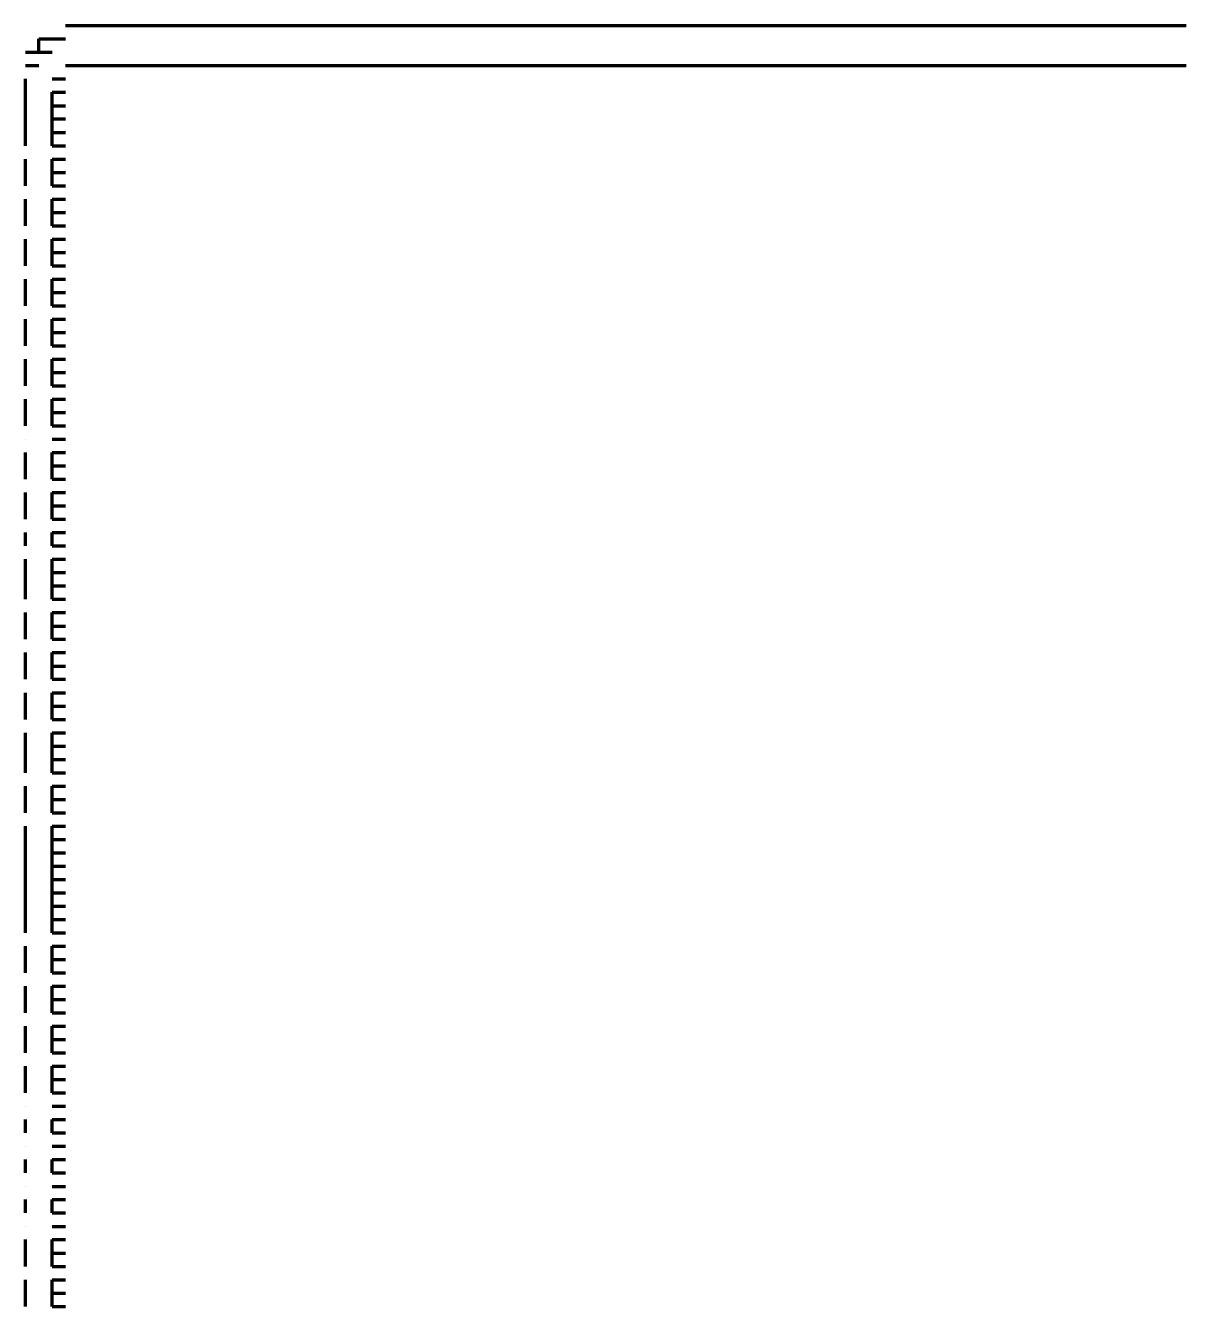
# Model space of a CAD drawing. Header units: inches. Extents: x 16 to 776, y 37 to 575.
# Drawn here: x 648.67 to 663.08, y 389.33 to 405.33 of the extents above; entities that cross this region are included whole.
import ezdxf

# ---------------------------------------------------------------- set-up
doc = ezdxf.new("R2010")
doc.units = ezdxf.units.IN
doc.header["$MEASUREMENT"] = 0
doc.layers.add('P', color=250, linetype='CONTINUOUS', lineweight=100)

msp = doc.modelspace()

# ---------------------------------------------------------------- linework, layer by layer
at = {"layer": 'P', "color": 0, "linetype": 'Continuous'}
for points in [[(649.167, 405.333), (649.333, 405.333)], [(649.167, 405.333), (649.333, 405.333)], [(649.333, 405.333), (649.5, 405.333)], [(649.333, 405.333), (649.5, 405.333)], [(649.5, 405.333), (649.667, 405.333)], [(649.5, 405.333), (649.667, 405.333)], [(649.5, 405.333), (649.5, 405.333)], [(649.5, 405.333), (649.5, 405.333)], [(649.5, 405.333), (649.667, 405.333)], [(649.667, 405.333), (649.833, 405.333)], [(649.667, 405.333), (649.833, 405.333)], [(649.833, 405.333), (650, 405.333)], [(649.833, 405.333), (650, 405.333)], [(650, 405.333), (650, 405.333)], [(650, 405.333), (650.167, 405.333)], [(650, 405.333), (650.167, 405.333)], [(650.167, 405.333), (650.333, 405.333)], [(650.167, 405.333), (650.333, 405.333)], [(650.333, 405.333), (650.333, 405.333)], [(650.333, 405.333), (650.333, 405.333)], [(650.333, 405.333), (650.5, 405.333)], [(650.333, 405.333), (650.5, 405.333)], [(650.5, 405.333), (650.667, 405.333)], [(650.667, 405.333), (650.833, 405.333)], [(650.667, 405.333), (650.833, 405.333)], [(650.833, 405.333), (650.833, 405.333)], [(650.833, 405.333), (650.833, 405.333)], [(650.833, 405.333), (651, 405.333)], [(650.833, 405.333), (651, 405.333)], [(651, 405.333), (651.167, 405.333)], [(651.167, 405.333), (651.167, 405.333)], [(651.167, 405.333), (651.167, 405.333)], [(651.167, 405.333), (651.333, 405.333)], [(651.167, 405.333), (651.333, 405.333)], [(651.333, 405.333), (651.5, 405.333)], [(651.333, 405.333), (651.5, 405.333)], [(651.5, 405.333), (651.667, 405.333)], [(651.667, 405.333), (651.667, 405.333)], [(651.667, 405.333), (651.667, 405.333)], [(651.667, 405.333), (651.833, 405.333)], [(651.667, 405.333), (651.833, 405.333)], [(651.833, 405.333), (652, 405.333)], [(651.833, 405.333), (652, 405.333)], [(652, 405.333), (652, 405.333)], [(652, 405.333), (652.167, 405.333)], [(652, 405.333), (652.167, 405.333)], [(652.167, 405.333), (652.333, 405.333)], [(652.167, 405.333), (652.333, 405.333)], [(652.333, 405.333), (652.5, 405.333)], [(652.333, 405.333), (652.5, 405.333)], [(652.5, 405.333), (652.5, 405.333)], [(652.5, 405.333), (652.5, 405.333)], [(652.5, 405.333), (652.667, 405.333)], [(652.5, 405.333), (652.667, 405.333)], [(652.667, 405.333), (652.833, 405.333)], [(652.833, 405.333), (653, 405.333)], [(652.833, 405.333), (653, 405.333)], [(653, 405.333), (653, 405.333)], [(653, 405.333), (653, 405.333)], [(653, 405.333), (653.167, 405.333)], [(653, 405.333), (653.167, 405.333)], [(653.167, 405.333), (653.333, 405.333)], [(653.333, 405.333), (653.333, 405.333)], [(653.333, 405.333), (653.333, 405.333)], [(653.333, 405.333), (653.5, 405.333)], [(653.333, 405.333), (653.5, 405.333)], [(653.5, 405.333), (653.667, 405.333)], [(653.5, 405.333), (653.667, 405.333)], [(653.667, 405.333), (653.833, 405.333)], [(653.833, 405.333), (653.833, 405.333)], [(653.833, 405.333), (653.833, 405.333)], [(653.833, 405.333), (654, 405.333)], [(653.833, 405.333), (654, 405.333)], [(654, 405.333), (654.167, 405.333)], [(654, 405.333), (654.167, 405.333)], [(654.167, 405.333), (654.167, 405.333)], [(654.167, 405.333), (654.333, 405.333)], [(654.167, 405.333), (654.333, 405.333)], [(654.333, 405.333), (654.5, 405.333)], [(654.333, 405.333), (654.5, 405.333)], [(654.5, 405.333), (654.667, 405.333)], [(654.5, 405.333), (654.667, 405.333)], [(654.667, 405.333), (654.667, 405.333)], [(654.667, 405.333), (654.667, 405.333)], [(654.667, 405.333), (654.833, 405.333)], [(654.833, 405.333), (655, 405.333)], [(654.833, 405.333), (655, 405.333)], [(655, 405.333), (655, 405.333)], [(655, 405.333), (655, 405.333)], [(655, 405.333), (655.167, 405.333)], [(655, 405.333), (655.167, 405.333)], [(655.167, 405.333), (655.333, 405.333)], [(655.333, 405.333), (655.5, 405.333)], [(655.333, 405.333), (655.5, 405.333)], [(655.5, 405.333), (655.5, 405.333)], [(655.5, 405.333), (655.5, 405.333)], [(655.5, 405.333), (655.667, 405.333)], [(655.5, 405.333), (655.667, 405.333)], [(655.667, 405.333), (655.833, 405.333)], [(655.833, 405.333), (656, 405.333)], [(655.833, 405.333), (656, 405.333)], [(656, 405.333), (656, 405.333)], [(656, 405.333), (656, 405.333)], [(656, 405.333), (656.167, 405.333)], [(656, 405.333), (656.167, 405.333)], [(656.167, 405.333), (656.333, 405.333)], [(656.333, 405.333), (656.333, 405.333)], [(656.333, 405.333), (656.333, 405.333)], [(656.333, 405.333), (656.5, 405.333)], [(656.333, 405.333), (656.5, 405.333)], [(656.5, 405.333), (656.667, 405.333)], [(656.5, 405.333), (656.667, 405.333)], [(656.667, 405.333), (656.833, 405.333)], [(656.667, 405.333), (656.833, 405.333)], [(656.833, 405.333), (656.833, 405.333)], [(656.833, 405.333), (657, 405.333)], [(656.833, 405.333), (657, 405.333)], [(657, 405.333), (657.167, 405.333)], [(657, 405.333), (657.167, 405.333)], [(657.167, 405.333), (657.167, 405.333)], [(657.167, 405.333), (657.167, 405.333)], [(657.167, 405.333), (657.333, 405.333)], [(657.333, 405.333), (657.5, 405.333)], [(657.333, 405.333), (657.5, 405.333)], [(657.5, 405.333), (657.667, 405.333)], [(657.5, 405.333), (657.667, 405.333)], [(657.667, 405.333), (657.667, 405.333)], [(657.667, 405.333), (657.667, 405.333)], [(657.667, 405.333), (657.833, 405.333)], [(657.833, 405.333), (658, 405.333)], [(657.833, 405.333), (658, 405.333)], [(658, 405.333), (658, 405.333)], [(658, 405.333), (658, 405.333)], [(658, 405.333), (658.167, 405.333)], [(658, 405.333), (658.167, 405.333)], [(658.167, 405.333), (658.333, 405.333)], [(658.333, 405.333), (658.5, 405.333)], [(658.333, 405.333), (658.5, 405.333)], [(658.5, 405.333), (658.5, 405.333)], [(658.5, 405.333), (658.5, 405.333)], [(658.5, 405.333), (658.667, 405.333)], [(658.5, 405.333), (658.667, 405.333)], [(658.667, 405.333), (658.833, 405.333)], [(658.667, 405.333), (658.833, 405.333)], [(658.833, 405.333), (659, 405.333)], [(659, 405.333), (659, 405.333)], [(659, 405.333), (659, 405.333)], [(659, 405.333), (659.167, 405.333)], [(659, 405.333), (659.167, 405.333)], [(659.167, 405.333), (659.333, 405.333)], [(659.167, 405.333), (659.333, 405.333)], [(659.333, 405.333), (659.333, 405.333)], [(659.333, 405.333), (659.5, 405.333)], [(659.333, 405.333), (659.5, 405.333)], [(659.5, 405.333), (659.667, 405.333)], [(659.5, 405.333), (659.667, 405.333)], [(659.667, 405.333), (659.833, 405.333)], [(659.667, 405.333), (659.833, 405.333)], [(659.833, 405.333), (659.833, 405.333)], [(659.833, 405.333), (660, 405.333)], [(659.833, 405.333), (660, 405.333)], [(660, 405.333), (660.167, 405.333)], [(660, 405.333), (660.167, 405.333)], [(660.167, 405.333), (660.167, 405.333)], [(660.167, 405.333), (660.167, 405.333)], [(660.167, 405.333), (660.333, 405.333)], [(660.167, 405.333), (660.333, 405.333)], [(660.333, 405.333), (660.5, 405.333)], [(660.5, 405.333), (660.667, 405.333)], [(660.5, 405.333), (660.667, 405.333)], [(660.667, 405.333), (660.667, 405.333)], [(660.667, 405.333), (660.667, 405.333)], [(660.667, 405.333), (660.833, 405.333)], [(660.667, 405.333), (660.833, 405.333)], [(660.833, 405.333), (661, 405.333)], [(660.833, 405.333), (661, 405.333)], [(661, 405.333), (661, 405.333)], [(661, 405.333), (661.167, 405.333)], [(661, 405.333), (661.167, 405.333)], [(661.167, 405.333), (661.333, 405.333)], [(661.167, 405.333), (661.333, 405.333)], [(661.333, 405.333), (661.5, 405.333)], [(661.333, 405.333), (661.5, 405.333)], [(661.5, 405.333), (661.5, 405.333)], [(661.5, 405.333), (661.667, 405.333)], [(661.5, 405.333), (661.667, 405.333)], [(661.667, 405.333), (661.833, 405.333)], [(661.667, 405.333), (661.833, 405.333)], [(661.833, 405.333), (662, 405.333)], [(661.833, 405.333), (662, 405.333)], [(662, 405.333), (662, 405.333)], [(662, 405.333), (662.167, 405.333)], [(662, 405.333), (662.167, 405.333)], [(662.167, 405.333), (662.333, 405.333)], [(662.167, 405.333), (662.333, 405.333)], [(662.333, 405.333), (662.333, 405.333)], [(662.333, 405.333), (662.333, 405.333)], [(662.333, 405.333), (662.5, 405.333)], [(662.333, 405.333), (662.5, 405.333)], [(662.5, 405.333), (662.667, 405.333)], [(662.667, 405.333), (662.833, 405.333)], [(662.667, 405.333), (662.833, 405.333)], [(662.833, 405.333), (662.833, 405.333)], [(662.833, 405.333), (662.833, 405.333)], [(662.833, 405.333), (663, 405.333)], [(662.833, 405.333), (663, 405.333)], [(663, 405.333), (663.167, 405.333)], [(648.833, 405), (648.833, 405.167)], [(648.833, 405.167), (649, 405.167)], [(649, 405.167), (649, 405.167)], [(649, 405.167), (649, 405.167)], [(649, 405.167), (649.167, 405.167)], [(649, 405.167), (649.167, 405.167)], [(648.667, 405), (648.833, 405)], [(648.833, 405), (649, 405)], [(648.667, 404.833), (648.667, 404.833)], [(648.667, 404.833), (648.667, 404.833)], [(648.667, 404.833), (648.833, 404.833)], [(648.667, 404.833), (648.833, 404.833)], [(649.167, 404.833), (649.333, 404.833)], [(649.167, 404.833), (649.333, 404.833)], [(649.167, 404.833), (649.167, 404.833)], [(649.333, 404.833), (649.5, 404.833)], [(649.333, 404.833), (649.5, 404.833)], [(649.5, 404.833), (649.667, 404.833)], [(649.5, 404.833), (649.667, 404.833)], [(649.5, 404.833), (649.5, 404.833)], [(649.5, 404.833), (649.5, 404.833)], [(649.5, 404.833), (649.667, 404.833)], [(649.667, 404.833), (649.833, 404.833)], [(649.667, 404.833), (649.833, 404.833)], [(649.833, 404.833), (650, 404.833)], [(649.833, 404.833), (650, 404.833)], [(650, 404.833), (650, 404.833)], [(650, 404.833), (650.167, 404.833)], [(650, 404.833), (650.167, 404.833)], [(650.167, 404.833), (650.333, 404.833)], [(650.167, 404.833), (650.333, 404.833)], [(650.333, 404.833), (650.333, 404.833)], [(650.333, 404.833), (650.333, 404.833)], [(650.333, 404.833), (650.5, 404.833)], [(650.333, 404.833), (650.5, 404.833)], [(650.5, 404.833), (650.667, 404.833)], [(650.667, 404.833), (650.833, 404.833)], [(650.667, 404.833), (650.833, 404.833)], [(650.833, 404.833), (650.833, 404.833)], [(650.833, 404.833), (650.833, 404.833)], [(650.833, 404.833), (651, 404.833)], [(650.833, 404.833), (651, 404.833)], [(651, 404.833), (651.167, 404.833)], [(651.167, 404.833), (651.167, 404.833)], [(651.167, 404.833), (651.167, 404.833)], [(651.167, 404.833), (651.333, 404.833)], [(651.167, 404.833), (651.333, 404.833)], [(651.333, 404.833), (651.5, 404.833)], [(651.333, 404.833), (651.5, 404.833)], [(651.5, 404.833), (651.667, 404.833)], [(651.667, 404.833), (651.667, 404.833)], [(651.667, 404.833), (651.667, 404.833)], [(651.667, 404.833), (651.833, 404.833)], [(651.667, 404.833), (651.833, 404.833)], [(651.833, 404.833), (652, 404.833)], [(651.833, 404.833), (652, 404.833)], [(652, 404.833), (652, 404.833)], [(652, 404.833), (652.167, 404.833)], [(652, 404.833), (652.167, 404.833)], [(652.167, 404.833), (652.333, 404.833)], [(652.167, 404.833), (652.333, 404.833)], [(652.333, 404.833), (652.5, 404.833)], [(652.333, 404.833), (652.5, 404.833)], [(652.5, 404.833), (652.5, 404.833)], [(652.5, 404.833), (652.5, 404.833)], [(652.5, 404.833), (652.667, 404.833)], [(652.5, 404.833), (652.667, 404.833)], [(652.667, 404.833), (652.833, 404.833)], [(652.833, 404.833), (653, 404.833)], [(652.833, 404.833), (653, 404.833)], [(653, 404.833), (653, 404.833)], [(653, 404.833), (653, 404.833)], [(653, 404.833), (653.167, 404.833)], [(653, 404.833), (653.167, 404.833)], [(653.167, 404.833), (653.333, 404.833)], [(653.333, 404.833), (653.333, 404.833)], [(653.333, 404.833), (653.333, 404.833)], [(653.333, 404.833), (653.5, 404.833)], [(653.333, 404.833), (653.5, 404.833)], [(653.5, 404.833), (653.667, 404.833)], [(653.5, 404.833), (653.667, 404.833)], [(653.667, 404.833), (653.833, 404.833)], [(653.833, 404.833), (653.833, 404.833)], [(653.833, 404.833), (653.833, 404.833)], [(653.833, 404.833), (654, 404.833)], [(653.833, 404.833), (654, 404.833)], [(654, 404.833), (654.167, 404.833)], [(654, 404.833), (654.167, 404.833)], [(654.167, 404.833), (654.167, 404.833)], [(654.167, 404.833), (654.333, 404.833)], [(654.167, 404.833), (654.333, 404.833)], [(654.333, 404.833), (654.5, 404.833)], [(654.333, 404.833), (654.5, 404.833)], [(654.5, 404.833), (654.667, 404.833)], [(654.5, 404.833), (654.667, 404.833)], [(654.667, 404.833), (654.667, 404.833)], [(654.667, 404.833), (654.667, 404.833)], [(654.667, 404.833), (654.833, 404.833)], [(654.833, 404.833), (655, 404.833)], [(654.833, 404.833), (655, 404.833)], [(655, 404.833), (655, 404.833)], [(655, 404.833), (655, 404.833)], [(655, 404.833), (655.167, 404.833)], [(655, 404.833), (655.167, 404.833)], [(655.167, 404.833), (655.333, 404.833)], [(655.333, 404.833), (655.5, 404.833)], [(655.333, 404.833), (655.5, 404.833)], [(655.5, 404.833), (655.5, 404.833)], [(655.5, 404.833), (655.5, 404.833)], [(655.5, 404.833), (655.667, 404.833)], [(655.5, 404.833), (655.667, 404.833)], [(655.667, 404.833), (655.833, 404.833)], [(655.833, 404.833), (656, 404.833)], [(655.833, 404.833), (656, 404.833)], [(656, 404.833), (656, 404.833)], [(656, 404.833), (656, 404.833)], [(656, 404.833), (656.167, 404.833)], [(656, 404.833), (656.167, 404.833)], [(656.167, 404.833), (656.333, 404.833)], [(656.333, 404.833), (656.333, 404.833)], [(656.333, 404.833), (656.333, 404.833)], [(656.333, 404.833), (656.5, 404.833)], [(656.333, 404.833), (656.5, 404.833)], [(656.5, 404.833), (656.667, 404.833)], [(656.5, 404.833), (656.667, 404.833)], [(656.667, 404.833), (656.833, 404.833)], [(656.667, 404.833), (656.833, 404.833)], [(656.833, 404.833), (656.833, 404.833)], [(656.833, 404.833), (657, 404.833)], [(656.833, 404.833), (657, 404.833)], [(657, 404.833), (657.167, 404.833)], [(657, 404.833), (657.167, 404.833)], [(657.167, 404.833), (657.167, 404.833)], [(657.167, 404.833), (657.167, 404.833)], [(657.167, 404.833), (657.333, 404.833)], [(657.333, 404.833), (657.5, 404.833)], [(657.333, 404.833), (657.5, 404.833)], [(657.5, 404.833), (657.667, 404.833)], [(657.5, 404.833), (657.667, 404.833)], [(657.667, 404.833), (657.667, 404.833)], [(657.667, 404.833), (657.667, 404.833)], [(657.667, 404.833), (657.833, 404.833)], [(657.833, 404.833), (658, 404.833)], [(657.833, 404.833), (658, 404.833)], [(658, 404.833), (658, 404.833)], [(658, 404.833), (658, 404.833)], [(658, 404.833), (658.167, 404.833)], [(658, 404.833), (658.167, 404.833)], [(658.167, 404.833), (658.333, 404.833)], [(658.333, 404.833), (658.5, 404.833)], [(658.333, 404.833), (658.5, 404.833)], [(658.5, 404.833), (658.5, 404.833)], [(658.5, 404.833), (658.5, 404.833)], [(658.5, 404.833), (658.667, 404.833)], [(658.5, 404.833), (658.667, 404.833)], [(658.667, 404.833), (658.833, 404.833)], [(658.667, 404.833), (658.833, 404.833)], [(658.833, 404.833), (659, 404.833)], [(659, 404.833), (659, 404.833)], [(659, 404.833), (659, 404.833)], [(659, 404.833), (659.167, 404.833)], [(659, 404.833), (659.167, 404.833)], [(659.167, 404.833), (659.333, 404.833)], [(659.167, 404.833), (659.333, 404.833)], [(659.333, 404.833), (659.333, 404.833)], [(659.333, 404.833), (659.5, 404.833)], [(659.333, 404.833), (659.5, 404.833)], [(659.5, 404.833), (659.667, 404.833)], [(659.5, 404.833), (659.667, 404.833)], [(659.667, 404.833), (659.833, 404.833)], [(659.667, 404.833), (659.833, 404.833)], [(659.833, 404.833), (659.833, 404.833)], [(659.833, 404.833), (660, 404.833)], [(659.833, 404.833), (660, 404.833)], [(660, 404.833), (660.167, 404.833)], [(660, 404.833), (660.167, 404.833)], [(660.167, 404.833), (660.167, 404.833)], [(660.167, 404.833), (660.167, 404.833)], [(660.167, 404.833), (660.333, 404.833)], [(660.167, 404.833), (660.333, 404.833)], [(660.333, 404.833), (660.5, 404.833)], [(660.5, 404.833), (660.667, 404.833)], [(660.5, 404.833), (660.667, 404.833)], [(660.667, 404.833), (660.667, 404.833)], [(660.667, 404.833), (660.667, 404.833)], [(660.667, 404.833), (660.833, 404.833)], [(660.667, 404.833), (660.833, 404.833)], [(660.833, 404.833), (661, 404.833)], [(660.833, 404.833), (661, 404.833)], [(661, 404.833), (661, 404.833)], [(661, 404.833), (661.167, 404.833)], [(661, 404.833), (661.167, 404.833)], [(661.167, 404.833), (661.333, 404.833)], [(661.167, 404.833), (661.333, 404.833)], [(661.333, 404.833), (661.5, 404.833)], [(661.333, 404.833), (661.5, 404.833)], [(661.5, 404.833), (661.5, 404.833)], [(661.5, 404.833), (661.667, 404.833)], [(661.5, 404.833), (661.667, 404.833)], [(661.667, 404.833), (661.833, 404.833)], [(661.667, 404.833), (661.833, 404.833)], [(661.833, 404.833), (662, 404.833)], [(661.833, 404.833), (662, 404.833)], [(662, 404.833), (662, 404.833)], [(662, 404.833), (662.167, 404.833)], [(662, 404.833), (662.167, 404.833)], [(662.167, 404.833), (662.333, 404.833)], [(662.167, 404.833), (662.333, 404.833)], [(662.333, 404.833), (662.333, 404.833)], [(662.333, 404.833), (662.333, 404.833)], [(662.333, 404.833), (662.5, 404.833)], [(662.333, 404.833), (662.5, 404.833)], [(662.5, 404.833), (662.667, 404.833)], [(662.667, 404.833), (662.833, 404.833)], [(662.667, 404.833), (662.833, 404.833)], [(662.833, 404.833), (662.833, 404.833)], [(662.833, 404.833), (662.833, 404.833)], [(662.833, 404.833), (663, 404.833)], [(662.833, 404.833), (663, 404.833)], [(663, 404.833), (663.167, 404.833)], [(648.667, 404.5), (648.667, 404.667)], [(648.667, 404.667), (648.667, 404.667)], [(649, 404.667), (649.167, 404.667)], [(649, 404.667), (649.167, 404.667)], [(648.667, 404.333), (648.667, 404.5)], [(648.667, 404.5), (648.667, 404.5)], [(649, 404.333), (649, 404.5)], [(649, 404.5), (649.167, 404.5)], [(648.667, 404.167), (648.667, 404.333)], [(648.667, 404.333), (648.667, 404.333)], [(648.667, 404.333), (648.667, 404.333)], [(648.667, 404.333), (648.667, 404.333)], [(648.667, 404.333), (648.667, 404.333)], [(649, 404.167), (649, 404.333)], [(649, 404.333), (649.167, 404.333)], [(649, 404.333), (649.167, 404.333)], [(649, 404.333), (649.167, 404.333)], [(649, 404.333), (649.167, 404.333)], [(648.667, 404), (648.667, 404.167)], [(648.667, 404.167), (648.667, 404.167)], [(649, 404), (649, 404.167)], [(649, 404.167), (649.167, 404.167)], [(648.667, 403.833), (648.667, 404)], [(648.667, 404), (648.667, 404)], [(648.667, 404), (648.667, 404)], [(648.667, 404), (648.667, 404)], [(649, 403.833), (649, 404)], [(649, 404), (649.167, 404)], [(649, 404), (649, 404)], [(649, 404), (649.167, 404)], [(648.667, 403.833), (648.667, 403.833)], [(649, 403.833), (649.167, 403.833)], [(648.667, 403.5), (648.667, 403.667)], [(648.667, 403.667), (648.667, 403.667)], [(649, 403.5), (649, 403.667)], [(649, 403.667), (649.167, 403.667)], [(648.667, 403.333), (648.667, 403.5)], [(648.667, 403.5), (648.667, 403.5)], [(648.667, 403.5), (648.667, 403.5)], [(648.667, 403.5), (648.667, 403.5)], [(649, 403.333), (649, 403.5)], [(649, 403.5), (649.167, 403.5)], [(649, 403.5), (649, 403.5)], [(649, 403.5), (649.167, 403.5)], [(648.667, 403.333), (648.667, 403.333)], [(649, 403.333), (649.167, 403.333)], [(648.667, 403), (648.667, 403.167)], [(648.667, 403.167), (648.667, 403.167)], [(649, 403), (649, 403.167)], [(649, 403.167), (649.167, 403.167)], [(648.667, 402.833), (648.667, 403)], [(648.667, 403), (648.667, 403)], [(648.667, 403), (648.667, 403)], [(648.667, 403), (648.667, 403)], [(649, 402.833), (649, 403)], [(649, 403), (649.167, 403)], [(649, 403), (649, 403)], [(649, 403), (649.167, 403)], [(648.667, 402.833), (648.667, 402.833)], [(649, 402.833), (649.167, 402.833)], [(648.667, 402.5), (648.667, 402.667)], [(648.667, 402.667), (648.667, 402.667)], [(648.667, 402.667), (648.667, 402.667)], [(648.667, 402.667), (648.667, 402.667)], [(649, 402.5), (649, 402.667)], [(649, 402.667), (649.167, 402.667)], [(649, 402.667), (649, 402.667)], [(649, 402.667), (649.167, 402.667)], [(648.667, 402.333), (648.667, 402.5)], [(648.667, 402.5), (648.667, 402.5)], [(649, 402.333), (649, 402.5)], [(649, 402.5), (649.167, 402.5)], [(648.667, 402.333), (648.667, 402.333)], [(649, 402.333), (649.167, 402.333)], [(648.667, 402), (648.667, 402.167)], [(648.667, 402.167), (648.667, 402.167)], [(648.667, 402.167), (648.667, 402.167)], [(648.667, 402.167), (648.667, 402.167)], [(649, 402), (649, 402.167)], [(649, 402.167), (649.167, 402.167)], [(649, 402.167), (649, 402.167)], [(649, 402.167), (649.167, 402.167)], [(648.667, 401.833), (648.667, 402)], [(648.667, 402), (648.667, 402)], [(649, 401.833), (649, 402)], [(649, 402), (649.167, 402)], [(648.667, 401.833), (648.667, 401.833)], [(648.667, 401.833), (648.667, 401.833)], [(648.667, 401.833), (648.667, 401.833)], [(649, 401.833), (649.167, 401.833)], [(649, 401.833), (649, 401.833)], [(649, 401.833), (649.167, 401.833)], [(648.667, 401.5), (648.667, 401.667)], [(648.667, 401.667), (648.667, 401.667)], [(649, 401.5), (649, 401.667)], [(649, 401.667), (649.167, 401.667)], [(648.667, 401.333), (648.667, 401.5)], [(648.667, 401.5), (648.667, 401.5)], [(649, 401.333), (649, 401.5)], [(649, 401.5), (649.167, 401.5)], [(648.667, 401.333), (648.667, 401.333)], [(648.667, 401.333), (648.667, 401.333)], [(648.667, 401.333), (648.667, 401.333)], [(649, 401.333), (649.167, 401.333)], [(649, 401.333), (649, 401.333)], [(649, 401.333), (649.167, 401.333)], [(648.667, 401), (648.667, 401.167)], [(648.667, 401.167), (648.667, 401.167)], [(649, 401), (649, 401.167)], [(649, 401.167), (649.167, 401.167)], [(648.667, 400.833), (648.667, 401)], [(648.667, 401), (648.667, 401)], [(648.667, 401), (648.667, 401)], [(648.667, 401), (648.667, 401)], [(649, 400.833), (649, 401)], [(649, 401), (649.167, 401)], [(649, 401), (649, 401)], [(649, 401), (649.167, 401)], [(648.667, 400.833), (648.667, 400.833)], [(649, 400.833), (649.167, 400.833)], [(648.667, 400.5), (648.667, 400.667)], [(648.667, 400.667), (648.667, 400.667)], [(649, 400.5), (649, 400.667)], [(649, 400.667), (649.167, 400.667)], [(648.667, 400.333), (648.667, 400.5)], [(648.667, 400.5), (648.667, 400.5)], [(648.667, 400.5), (648.667, 400.5)], [(648.667, 400.5), (648.667, 400.5)], [(649, 400.333), (649, 400.5)], [(649, 400.5), (649.167, 400.5)], [(649, 400.5), (649, 400.5)], [(649, 400.5), (649.167, 400.5)], [(648.667, 400.333), (648.667, 400.333)], [(649, 400.333), (649.167, 400.333)], [(648.667, 400.167), (648.667, 400.167)], [(648.667, 400.167), (648.667, 400.167)], [(649, 400.167), (649.167, 400.167)], [(649, 400.167), (649.167, 400.167)], [(648.667, 399.833), (648.667, 400)], [(648.667, 400), (648.667, 400)], [(648.667, 400), (648.667, 400)], [(648.667, 400), (648.667, 400)], [(649, 399.833), (649, 400)], [(649, 400), (649.167, 400)], [(649, 400), (649.167, 400)], [(649, 400), (649.167, 400)], [(648.667, 399.667), (648.667, 399.833)], [(648.667, 399.833), (648.667, 399.833)], [(649, 399.667), (649, 399.833)], [(649, 399.833), (649.167, 399.833)], [(648.667, 399.667), (648.667, 399.667)], [(648.667, 399.667), (648.667, 399.667)], [(648.667, 399.667), (648.667, 399.667)], [(649, 399.667), (649.167, 399.667)], [(649, 399.667), (649.167, 399.667)], [(649, 399.667), (649.167, 399.667)], [(648.667, 399.333), (648.667, 399.5)], [(648.667, 399.5), (648.667, 399.5)], [(649, 399.333), (649, 399.5)], [(649, 399.5), (649.167, 399.5)], [(648.667, 399.167), (648.667, 399.333)], [(648.667, 399.333), (648.667, 399.333)], [(649, 399.167), (649, 399.333)], [(649, 399.333), (649.167, 399.333)], [(648.667, 399.167), (648.667, 399.167)], [(648.667, 399.167), (648.667, 399.167)], [(648.667, 399.167), (648.667, 399.167)], [(649, 399.167), (649.167, 399.167)], [(649, 399.167), (649.167, 399.167)], [(649, 399.167), (649.167, 399.167)], [(648.667, 398.833), (648.667, 399)], [(648.667, 399), (648.667, 399)], [(649, 398.833), (649, 399)], [(649, 399), (649.167, 399)], [(648.667, 398.833), (648.667, 398.833)], [(648.667, 398.833), (648.667, 398.833)], [(648.667, 398.833), (648.667, 398.833)], [(649, 398.833), (649.167, 398.833)], [(649, 398.833), (649, 398.833)], [(649, 398.833), (649.167, 398.833)], [(648.667, 398.5), (648.667, 398.667)], [(648.667, 398.667), (648.667, 398.667)], [(649, 398.5), (649, 398.667)], [(649, 398.667), (649.167, 398.667)], [(648.667, 398.333), (648.667, 398.5)], [(648.667, 398.5), (648.667, 398.5)], [(649, 398.333), (649, 398.5)], [(649, 398.5), (649.167, 398.5)], [(648.667, 398.167), (648.667, 398.333)], [(648.667, 398.333), (648.667, 398.333)], [(648.667, 398.333), (648.667, 398.333)], [(648.667, 398.333), (648.667, 398.333)], [(649, 398.167), (649, 398.333)], [(649, 398.333), (649.167, 398.333)], [(649, 398.333), (649, 398.333)], [(649, 398.333), (649.167, 398.333)], [(648.667, 398.167), (648.667, 398.167)], [(649, 398.167), (649.167, 398.167)], [(648.667, 397.833), (648.667, 398)], [(648.667, 398), (648.667, 398)], [(648.667, 398), (648.667, 398)], [(648.667, 398), (648.667, 398)], [(649, 397.833), (649, 398)], [(649, 398), (649.167, 398)], [(649, 398), (649.167, 398)], [(649, 398), (649.167, 398)], [(648.667, 397.667), (648.667, 397.833)], [(648.667, 397.833), (648.667, 397.833)], [(649, 397.667), (649, 397.833)], [(649, 397.833), (649.167, 397.833)], [(648.667, 397.667), (648.667, 397.667)], [(649, 397.667), (649.167, 397.667)], [(648.667, 397.333), (648.667, 397.5)], [(648.667, 397.5), (648.667, 397.5)], [(648.667, 397.5), (648.667, 397.5)], [(648.667, 397.5), (648.667, 397.5)], [(649, 397.333), (649, 397.5)], [(649, 397.5), (649.167, 397.5)], [(649, 397.5), (649.167, 397.5)], [(649, 397.5), (649.167, 397.5)], [(648.667, 397.167), (648.667, 397.333)], [(648.667, 397.333), (648.667, 397.333)], [(649, 397.167), (649, 397.333)], [(649, 397.333), (649.167, 397.333)], [(648.667, 397.167), (648.667, 397.167)], [(649, 397.167), (649.167, 397.167)], [(648.667, 396.833), (648.667, 397)], [(648.667, 397), (648.667, 397)], [(648.667, 397), (648.667, 397)], [(648.667, 397), (648.667, 397)], [(649, 396.833), (649, 397)], [(649, 397), (649.167, 397)], [(649, 397), (649.167, 397)], [(649, 397), (649.167, 397)], [(648.667, 396.667), (648.667, 396.833)], [(648.667, 396.833), (648.667, 396.833)], [(649, 396.667), (649, 396.833)], [(649, 396.833), (649.167, 396.833)], [(648.667, 396.667), (648.667, 396.667)], [(648.667, 396.667), (648.667, 396.667)], [(648.667, 396.667), (648.667, 396.667)], [(649, 396.667), (649.167, 396.667)], [(649, 396.667), (649.167, 396.667)], [(649, 396.667), (649.167, 396.667)], [(648.667, 396.333), (648.667, 396.5)], [(648.667, 396.5), (648.667, 396.5)], [(649, 396.333), (649, 396.5)], [(649, 396.5), (649.167, 396.5)], [(648.667, 396.167), (648.667, 396.333)], [(648.667, 396.333), (648.667, 396.333)], [(649, 396.167), (649, 396.333)], [(649, 396.333), (649.167, 396.333)], [(648.667, 396), (648.667, 396.167)], [(648.667, 396.167), (648.667, 396.167)], [(648.667, 396.167), (648.667, 396.167)], [(648.667, 396.167), (648.667, 396.167)], [(649, 396), (649, 396.167)], [(649, 396.167), (649.167, 396.167)], [(649, 396.167), (649, 396.167)], [(649, 396.167), (649.167, 396.167)], [(648.667, 396), (648.667, 396)], [(649, 396), (649.167, 396)], [(648.667, 395.667), (648.667, 395.833)], [(648.667, 395.833), (648.667, 395.833)], [(648.667, 395.833), (648.667, 395.833)], [(648.667, 395.833), (648.667, 395.833)], [(649, 395.667), (649, 395.833)], [(649, 395.833), (649.167, 395.833)], [(649, 395.833), (649, 395.833)], [(649, 395.833), (649.167, 395.833)], [(648.667, 395.5), (648.667, 395.667)], [(648.667, 395.667), (648.667, 395.667)], [(649, 395.5), (649, 395.667)], [(649, 395.667), (649.167, 395.667)], [(648.667, 395.5), (648.667, 395.5)], [(649, 395.5), (649.167, 395.5)], [(648.667, 395.167), (648.667, 395.333)], [(648.667, 395.333), (648.667, 395.333)], [(648.667, 395.333), (648.667, 395.333)], [(648.667, 395.333), (648.667, 395.333)], [(649, 395.167), (649, 395.333)], [(649, 395.333), (649.167, 395.333)], [(649, 395.333), (649, 395.333)], [(649, 395.333), (649.167, 395.333)], [(648.667, 395), (648.667, 395.167)], [(648.667, 395.167), (648.667, 395.167)], [(649, 395), (649, 395.167)], [(649, 395.167), (649.167, 395.167)], [(648.667, 394.833), (648.667, 395)], [(648.667, 395), (648.667, 395)], [(648.667, 395), (648.667, 395)], [(649, 394.833), (649, 395)], [(649, 395), (649.167, 395)], [(649, 395), (649.167, 395)], [(648.667, 394.667), (648.667, 394.833)], [(648.667, 394.833), (648.667, 394.833)], [(649, 394.667), (649, 394.833)], [(649, 394.833), (649.167, 394.833)], [(648.667, 394.5), (648.667, 394.667)], [(648.667, 394.667), (648.667, 394.667)], [(649, 394.5), (649, 394.667)], [(649, 394.667), (649.167, 394.667)], [(648.667, 394.333), (648.667, 394.5)], [(648.667, 394.5), (648.667, 394.5)], [(648.667, 394.5), (648.667, 394.5)], [(649, 394.333), (649, 394.5)], [(649, 394.5), (649.167, 394.5)], [(649, 394.5), (649.167, 394.5)], [(648.667, 394.167), (648.667, 394.333)], [(648.667, 394.333), (648.667, 394.333)], [(649, 394.167), (649, 394.333)], [(649, 394.333), (649.167, 394.333)], [(648.667, 394), (648.667, 394.167)], [(648.667, 394.167), (648.667, 394.167)], [(649, 394), (649, 394.167)], [(649, 394.167), (649.167, 394.167)], [(648.667, 394), (648.667, 394)], [(648.667, 394), (648.667, 394)], [(648.667, 394), (648.667, 394)], [(649, 394), (649.167, 394)], [(649, 394), (649, 394)], [(649, 394), (649.167, 394)], [(648.667, 393.667), (648.667, 393.833)], [(648.667, 393.833), (648.667, 393.833)], [(649, 393.667), (649, 393.833)], [(649, 393.833), (649.167, 393.833)], [(648.667, 393.5), (648.667, 393.667)], [(648.667, 393.667), (648.667, 393.667)], [(648.667, 393.667), (648.667, 393.667)], [(648.667, 393.667), (648.667, 393.667)], [(649, 393.5), (649, 393.667)], [(649, 393.667), (649.167, 393.667)], [(649, 393.667), (649, 393.667)], [(649, 393.667), (649.167, 393.667)], [(648.667, 393.5), (648.667, 393.5)], [(649, 393.5), (649.167, 393.5)], [(648.667, 393.167), (648.667, 393.333)], [(648.667, 393.333), (648.667, 393.333)], [(649, 393.167), (649, 393.333)], [(649, 393.333), (649.167, 393.333)], [(648.667, 393), (648.667, 393.167)], [(648.667, 393.167), (648.667, 393.167)], [(648.667, 393.167), (648.667, 393.167)], [(648.667, 393.167), (648.667, 393.167)], [(649, 393), (649, 393.167)], [(649, 393.167), (649.167, 393.167)], [(649, 393.167), (649, 393.167)], [(649, 393.167), (649.167, 393.167)], [(648.667, 393), (648.667, 393)], [(649, 393), (649.167, 393)], [(648.667, 392.667), (648.667, 392.833)], [(648.667, 392.833), (648.667, 392.833)], [(648.667, 392.833), (648.667, 392.833)], [(648.667, 392.833), (648.667, 392.833)], [(649, 392.667), (649, 392.833)], [(649, 392.833), (649.167, 392.833)], [(649, 392.833), (649, 392.833)], [(649, 392.833), (649.167, 392.833)], [(648.667, 392.5), (648.667, 392.667)], [(648.667, 392.667), (648.667, 392.667)], [(649, 392.5), (649, 392.667)], [(649, 392.667), (649.167, 392.667)], [(648.667, 392.5), (648.667, 392.5)], [(649, 392.5), (649.167, 392.5)], [(648.667, 392.167), (648.667, 392.333)], [(648.667, 392.333), (648.667, 392.333)], [(648.667, 392.333), (648.667, 392.333)], [(648.667, 392.333), (648.667, 392.333)], [(649, 392.167), (649, 392.333)], [(649, 392.333), (649.167, 392.333)], [(649, 392.333), (649.167, 392.333)], [(649, 392.333), (649.167, 392.333)], [(648.667, 392), (648.667, 392.167)], [(648.667, 392.167), (648.667, 392.167)], [(649, 392), (649, 392.167)], [(649, 392.167), (649.167, 392.167)], [(648.667, 392), (648.667, 392)], [(648.667, 392), (648.667, 392)], [(648.667, 392), (648.667, 392)], [(649, 392), (649.167, 392)], [(649, 392), (649, 392)], [(649, 392), (649.167, 392)], [(648.667, 391.833), (648.667, 391.833)], [(648.667, 391.833), (648.667, 391.833)], [(649, 391.833), (649.167, 391.833)], [(649, 391.833), (649.167, 391.833)], [(648.667, 391.5), (648.667, 391.667)], [(648.667, 391.667), (648.667, 391.667)], [(649, 391.5), (649, 391.667)], [(649, 391.667), (649.167, 391.667)], [(648.667, 391.5), (648.667, 391.5)], [(648.667, 391.5), (648.667, 391.5)], [(648.667, 391.5), (648.667, 391.5)], [(649, 391.5), (649.167, 391.5)], [(649, 391.5), (649, 391.5)], [(649, 391.5), (649.167, 391.5)], [(648.667, 391.333), (648.667, 391.333)], [(648.667, 391.333), (648.667, 391.333)], [(649, 391.333), (649.167, 391.333)], [(649, 391.333), (649.167, 391.333)], [(648.667, 391), (648.667, 391.167)], [(648.667, 391.167), (648.667, 391.167)], [(649, 391), (649, 391.167)], [(649, 391.167), (649.167, 391.167)], [(648.667, 391), (648.667, 391)], [(648.667, 391), (648.667, 391)], [(648.667, 391), (648.667, 391)], [(649, 391), (649.167, 391)], [(649, 391), (649, 391)], [(649, 391), (649.167, 391)], [(648.667, 390.833), (648.667, 390.833)], [(648.667, 390.833), (648.667, 390.833)], [(649, 390.833), (649.167, 390.833)], [(649, 390.833), (649.167, 390.833)], [(648.667, 390.5), (648.667, 390.667)], [(648.667, 390.667), (648.667, 390.667)], [(648.667, 390.667), (648.667, 390.667)], [(648.667, 390.667), (648.667, 390.667)], [(649, 390.5), (649, 390.667)], [(649, 390.667), (649.167, 390.667)], [(649, 390.667), (649, 390.667)], [(649, 390.667), (649.167, 390.667)], [(648.667, 390.5), (648.667, 390.5)], [(649, 390.5), (649.167, 390.5)], [(648.667, 390.333), (648.667, 390.333)], [(648.667, 390.333), (648.667, 390.333)], [(649, 390.333), (649.167, 390.333)], [(649, 390.333), (649.167, 390.333)], [(648.667, 390), (648.667, 390.167)], [(648.667, 390.167), (648.667, 390.167)], [(648.667, 390.167), (648.667, 390.167)], [(648.667, 390.167), (648.667, 390.167)], [(649, 390), (649, 390.167)], [(649, 390.167), (649.167, 390.167)], [(649, 390.167), (649.167, 390.167)], [(649, 390.167), (649.167, 390.167)], [(648.667, 389.833), (648.667, 390)], [(648.667, 390), (648.667, 390)], [(649, 389.833), (649, 390)], [(649, 390), (649.167, 390)], [(648.667, 389.833), (648.667, 389.833)], [(648.667, 389.833), (648.667, 389.833)], [(648.667, 389.833), (648.667, 389.833)], [(649, 389.833), (649.167, 389.833)], [(649, 389.833), (649, 389.833)], [(649, 389.833), (649.167, 389.833)], [(648.667, 389.5), (648.667, 389.667)], [(648.667, 389.667), (648.667, 389.667)], [(649, 389.5), (649, 389.667)], [(649, 389.667), (649.167, 389.667)], [(648.667, 389.333), (648.667, 389.5)], [(648.667, 389.5), (648.667, 389.5)], [(649, 389.333), (649, 389.5)], [(649, 389.5), (649.167, 389.5)], [(648.667, 389.333), (648.667, 389.333)], [(648.667, 389.333), (648.667, 389.333)], [(648.667, 389.333), (648.667, 389.333)], [(649, 389.333), (649.167, 389.333)], [(649, 389.333), (649, 389.333)], [(649, 389.333), (649.167, 389.333)]]:
    msp.add_lwpolyline(points, dxfattribs=at)

doc.saveas('drawing.dxf')
